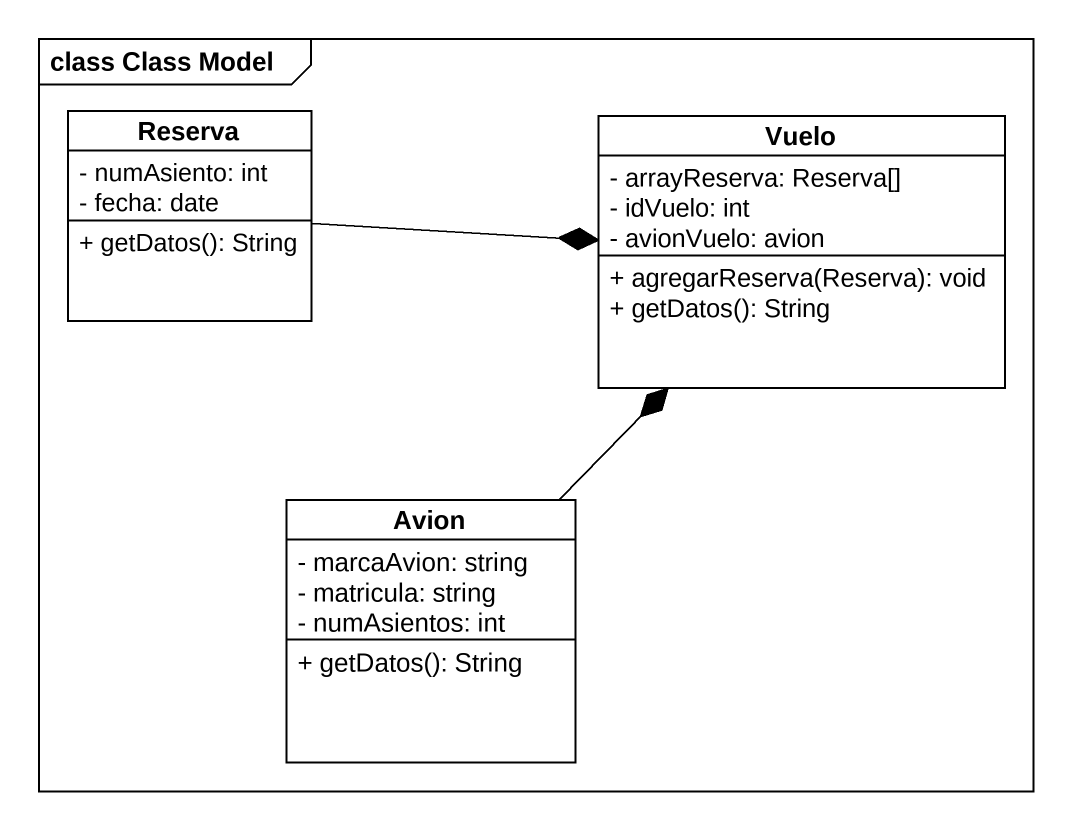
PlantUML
@startuml
mainframe class Class Model
hide circle
hide empty members
skinparam classAttributeIconSize 0
class Reserva {
  - numAsiento: int
  - fecha: date
  + getDatos(): String
}
class Vuelo {
  - arrayReserva: Reserva[]
  - idVuelo: int
  - avionVuelo: avion
  + agregarReserva(Reserva): void
  + getDatos(): String
}
class Avion {
  - marcaAvion: string
  - matricula: string
  - numAsientos: int
  + getDatos(): String
}
Reserva -right-* Vuelo
Avion -up-* Vuelo
@enduml
